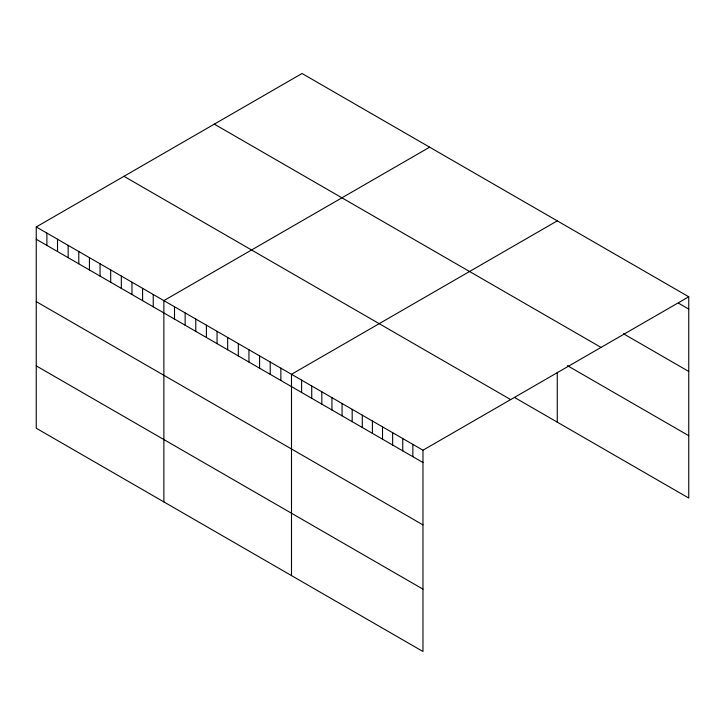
<?xml version="1.0" encoding="UTF-8"?>
<svg xmlns="http://www.w3.org/2000/svg" width="725" height="725" viewBox="0 0 725 725"><rect width="100%" height="100%" fill="white"/><g stroke="black" fill="none" stroke-linecap="round" stroke-linejoin="round"><path stroke-width="1.09" d="M36.25 226.943L422.974 450.216L422.974 651.503L36.25 428.23L36.25 226.943L302.026 73.497L688.75 296.77L688.75 498.057L514.723 397.59M429.644 147.175L163.868 300.621L163.868 501.908M557.262 220.862L291.495 374.299L291.495 575.587M422.974 450.216L688.75 296.77M678.636 303.258L688.75 309.095M623.464 333.763L688.75 371.454M214.319 124.138L601.043 347.411M567.376 365.627L688.75 435.698M123.957 176.302L510.681 399.584M36.25 239.259L422.974 462.532M36.25 301.618L422.974 524.891M36.25 365.871L422.974 589.144M557.262 372.26L557.262 422.149M412.86 444.38L412.86 456.696M402.747 438.534L402.747 450.859M392.633 432.698L392.633 445.014M382.519 426.853L382.519 439.178M372.405 421.017L372.405 433.342M362.292 415.18L362.292 427.496M352.178 409.335L352.178 421.66M342.064 403.499L342.064 415.824M331.95 397.663L331.95 409.978M321.837 391.817L321.837 404.142M311.723 385.981L311.723 398.306M301.609 380.145L301.609 392.461M280.856 368.164L280.856 380.48M270.217 362.02L270.217 374.345M259.586 355.884L259.586 368.2M248.947 349.74L248.947 362.065M238.317 343.605L238.317 355.921M227.677 337.46L227.677 349.785M217.047 331.325L217.047 343.641M206.407 325.181L206.407 337.506M195.777 319.045L195.777 331.361M185.138 312.901L185.138 325.226M174.507 306.757L174.507 319.082M153.238 294.477L153.238 306.802M142.598 288.342L142.598 300.657M131.968 282.197L131.968 294.522M121.329 276.062L121.329 288.378M110.698 269.917L110.698 282.243M100.059 263.782L100.059 276.098M89.429 257.638L89.429 269.963M78.789 251.502L78.789 263.818M68.159 245.358L68.159 257.683M57.52 239.223L57.52 251.539M46.889 233.078L46.889 245.403"/></g></svg>
